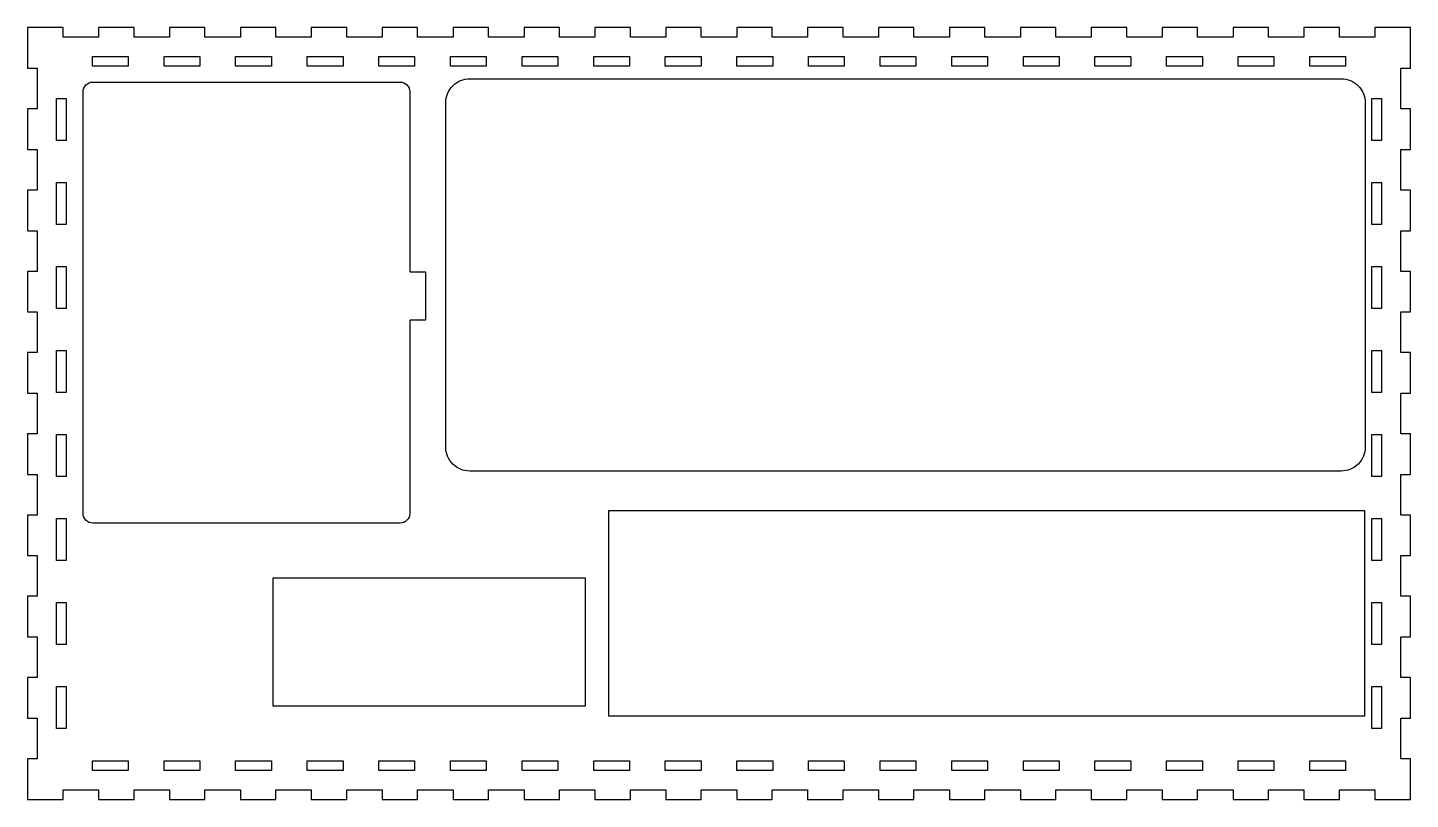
# Model space of a CAD drawing. Header units: millimetres. Extents: x -215 to 215, y -240 to 0.
import ezdxf

# ---------------------------------------------------------------- set-up
doc = ezdxf.new("R2010")
doc.units = ezdxf.units.MM
doc.layers.get('0').update_dxf_attribs({"linetype": 'CONTINUOUS'})

msp = doc.modelspace()

# ---------------------------------------------------------------- linework, layer by layer
for points in [[(215, -25.26), (212, -25.26), (212, -12.63), (215, -12.63), (215, 0), (203.97, 0), (203.97, -3), (192.95, -3), (192.95, 0), (181.92, 0), (181.92, -3), (170.9, -3), (170.9, 0), (159.87, 0), (159.87, -3), (148.85, -3), (148.85, 0), (137.82, 0), (137.82, -3), (126.79, -3), (126.79, 0), (115.77, 0), (115.77, -3), (104.74, -3), (104.74, 0), (93.72, 0), (93.72, -3), (82.69, -3), (82.69, 0), (71.67, 0), (71.67, -3), (60.64, -3), (60.64, 0), (49.62, 0), (49.62, -3), (38.59, -3), (38.59, 0), (27.56, 0), (27.56, -3), (16.54, -3), (16.54, 0), (5.51, 0), (5.51, -3), (-5.51, -3), (-5.51, 0), (-16.54, 0), (-16.54, -3), (-27.56, -3), (-27.56, 0), (-38.59, 0), (-38.59, -3), (-49.62, -3), (-49.62, 0), (-60.64, 0), (-60.64, -3), (-71.67, -3), (-71.67, 0), (-82.69, 0), (-82.69, -3), (-93.72, -3), (-93.72, 0), (-104.74, 0), (-104.74, -3), (-115.77, -3), (-115.77, 0), (-126.79, 0), (-126.79, -3), (-137.82, -3), (-137.82, 0), (-148.85, 0), (-148.85, -3), (-159.87, -3), (-159.87, 0), (-170.9, 0), (-170.9, -3), (-181.92, -3), (-181.92, 0), (-192.95, 0), (-192.95, -3), (-203.97, -3), (-203.97, 0), (-215, 0), (-215, -12.63), (-212, -12.63), (-212, -25.26), (-215, -25.26), (-215, -37.89), (-212, -37.89), (-212, -50.53), (-215, -50.53), (-215, -63.16), (-212, -63.16), (-212, -75.79), (-215, -75.79), (-215, -88.42), (-212, -88.42), (-212, -101.05), (-215, -101.05), (-215, -113.68), (-212, -113.68), (-212, -126.32), (-215, -126.32), (-215, -138.95), (-212, -138.95), (-212, -151.58), (-215, -151.58), (-215, -164.21), (-212, -164.21), (-212, -176.84), (-215, -176.84), (-215, -189.47), (-212, -189.47), (-212, -202.11), (-215, -202.11), (-215, -214.74), (-212, -214.74), (-212, -227.37), (-215, -227.37), (-215, -240), (-203.97, -240), (-203.97, -237), (-192.95, -237), (-192.95, -240), (-181.92, -240), (-181.92, -237), (-170.9, -237), (-170.9, -240), (-159.87, -240), (-159.87, -237), (-148.85, -237), (-148.85, -240), (-137.82, -240), (-137.82, -237), (-126.79, -237), (-126.79, -240), (-115.77, -240), (-115.77, -237), (-104.74, -237), (-104.74, -240), (-93.72, -240), (-93.72, -237), (-82.69, -237), (-82.69, -240), (-71.67, -240), (-71.67, -237), (-60.64, -237), (-60.64, -240), (-49.62, -240), (-49.62, -237), (-38.59, -237), (-38.59, -240), (-27.56, -240), (-27.56, -237), (-16.54, -237), (-16.54, -240), (-5.51, -240), (-5.51, -237), (5.51, -237), (5.51, -240), (16.54, -240), (16.54, -237), (27.56, -237), (27.56, -240), (38.59, -240), (38.59, -237), (49.62, -237), (49.62, -240), (60.64, -240), (60.64, -237), (71.67, -237), (71.67, -240), (82.69, -240), (82.69, -237), (93.72, -237), (93.72, -240), (104.74, -240), (104.74, -237), (115.77, -237), (115.77, -240), (126.79, -240), (126.79, -237), (137.82, -237), (137.82, -240), (148.85, -240), (148.85, -237), (159.87, -237), (159.87, -240), (170.9, -240), (170.9, -237), (181.92, -237), (181.92, -240), (192.95, -240), (192.95, -237), (203.97, -237), (203.97, -240), (215, -240), (215, -227.37), (212, -227.37), (212, -214.74), (215, -214.74), (215, -202.11), (212, -202.11), (212, -189.47), (215, -189.47), (215, -176.84), (212, -176.84), (212, -164.21), (215, -164.21), (215, -151.58), (212, -151.58), (212, -138.95), (215, -138.95), (215, -126.32), (212, -126.32), (212, -113.68), (215, -113.68), (215, -101.05), (212, -101.05), (212, -88.42), (215, -88.42), (215, -75.79), (212, -75.79), (212, -63.16), (215, -63.16), (215, -50.53), (212, -50.53), (212, -37.89), (215, -37.89)], [(-194.86, -12), (-194.86, -9), (-183.73, -9), (-183.73, -12)], [(-172.59, -12), (-172.59, -9), (-161.46, -9), (-161.46, -12)], [(-150.32, -9), (-139.19, -9), (-139.19, -12), (-150.32, -12)], [(-128.05, -12), (-128.05, -9), (-116.92, -9), (-116.92, -12)], [(-105.78, -12), (-105.78, -9), (-94.65, -9), (-94.65, -12)], [(-83.51, -12), (-83.51, -9), (-72.38, -9), (-72.38, -12)], [(-61.24, -9), (-50.11, -9), (-50.11, -12), (-61.24, -12)], [(-38.97, -12), (-38.97, -9), (-27.84, -9), (-27.84, -12)], [(-16.7, -12), (-16.7, -9), (-5.57, -9), (-5.57, -12)], [(5.57, -12), (5.57, -9), (16.7, -9), (16.7, -12)], [(27.84, -9), (38.97, -9), (38.97, -12), (27.84, -12)], [(50.11, -12), (50.11, -9), (61.24, -9), (61.24, -12)], [(72.38, -9), (83.51, -9), (83.51, -12), (72.38, -12)], [(94.65, -9), (105.78, -9), (105.78, -12), (94.65, -12)], [(116.92, -9), (128.05, -9), (128.05, -12), (116.92, -12)], [(139.19, -9), (150.32, -9), (150.32, -12), (139.19, -12)], [(161.46, -9), (172.59, -9), (172.59, -12), (161.46, -12)], [(183.73, -9), (194.86, -9), (194.86, -12), (183.73, -12)], [(-206, -22.06), (-203, -22.06), (-203, -35.12), (-206, -35.12)], [(206, -22.06), (206, -35.12), (203, -35.12), (203, -22.06)], [(-206, -48.18), (-203, -48.18), (-203, -61.24), (-206, -61.24)], [(206, -48.18), (206, -61.24), (203, -61.24), (203, -48.18)], [(-206, -87.35), (-206, -74.29), (-203, -74.29), (-203, -87.35)], [(206, -74.29), (206, -87.35), (203, -87.35), (203, -74.29)], [(-206, -100.41), (-203, -100.41), (-203, -113.47), (-206, -113.47)], [(206, -113.47), (203, -113.47), (203, -100.41), (206, -100.41)], [(-206, -126.53), (-203, -126.53), (-203, -139.59), (-206, -139.59)], [(206, -139.59), (203, -139.59), (203, -126.53), (206, -126.53)], [(200.77, -214.16), (-34.23, -214.16), (-34.23, -150.16), (200.77, -150.16)], [(-206, -165.71), (-206, -152.65), (-203, -152.65), (-203, -165.71)], [(206, -152.65), (206, -165.71), (203, -165.71), (203, -152.65)], [(-41.61, -211.06), (-138.64, -211.06), (-138.64, -171.06), (-41.61, -171.06)], [(-206, -191.82), (-206, -178.76), (-203, -178.76), (-203, -191.82)], [(206, -191.82), (203, -191.82), (203, -178.76), (206, -178.76)], [(-206, -217.94), (-206, -204.88), (-203, -204.88), (-203, -217.94)], [(206, -217.94), (203, -217.94), (203, -204.88), (206, -204.88)], [(-194.86, -231), (-194.86, -228), (-183.73, -228), (-183.73, -231)], [(-172.59, -231), (-172.59, -228), (-161.46, -228), (-161.46, -231)], [(-139.19, -231), (-150.32, -231), (-150.32, -228), (-139.19, -228)], [(-128.05, -231), (-128.05, -228), (-116.92, -228), (-116.92, -231)], [(-105.78, -231), (-105.78, -228), (-94.65, -228), (-94.65, -231)], [(-83.51, -231), (-83.51, -228), (-72.38, -228), (-72.38, -231)], [(-50.11, -231), (-61.24, -231), (-61.24, -228), (-50.11, -228)], [(-38.97, -231), (-38.97, -228), (-27.84, -228), (-27.84, -231)], [(-16.7, -231), (-16.7, -228), (-5.57, -228), (-5.57, -231)], [(5.57, -231), (5.57, -228), (16.7, -228), (16.7, -231)], [(38.97, -231), (27.84, -231), (27.84, -228), (38.97, -228)], [(50.11, -231), (50.11, -228), (61.24, -228), (61.24, -231)], [(83.51, -231), (72.38, -231), (72.38, -228), (83.51, -228)], [(105.78, -231), (94.65, -231), (94.65, -228), (105.78, -228)], [(128.05, -231), (116.92, -231), (116.92, -228), (128.05, -228)], [(150.32, -231), (139.19, -231), (139.19, -228), (150.32, -228)], [(172.59, -231), (161.46, -231), (161.46, -228), (172.59, -228)], [(194.86, -231), (183.73, -231), (183.73, -228), (194.86, -228)]]:
    msp.add_lwpolyline(points, close=True)
for points in [[(-99.15, -154.09), (-194.75, -154.09, -0.414214), (-197.75, -151.09), (-197.75, -19.93, -0.414214), (-194.75, -16.93), (-99.15, -16.93, -0.414214), (-96.15, -19.93), (-96.15, -75.99), (-91.3, -75.99), (-91.3, -90.99), (-96.15, -90.99), (-96.15, -151.09, -0.414214)], [(201, -23.41), (201, -130.41, -0.414214), (193.5, -137.91), (-77.5, -137.91, -0.414214), (-85, -130.41), (-85, -23.41, -0.414214), (-77.5, -15.91), (193.5, -15.91, -0.414214)]]:
    msp.add_lwpolyline(points, format="xyb", close=True)

doc.saveas('drawing.dxf')
